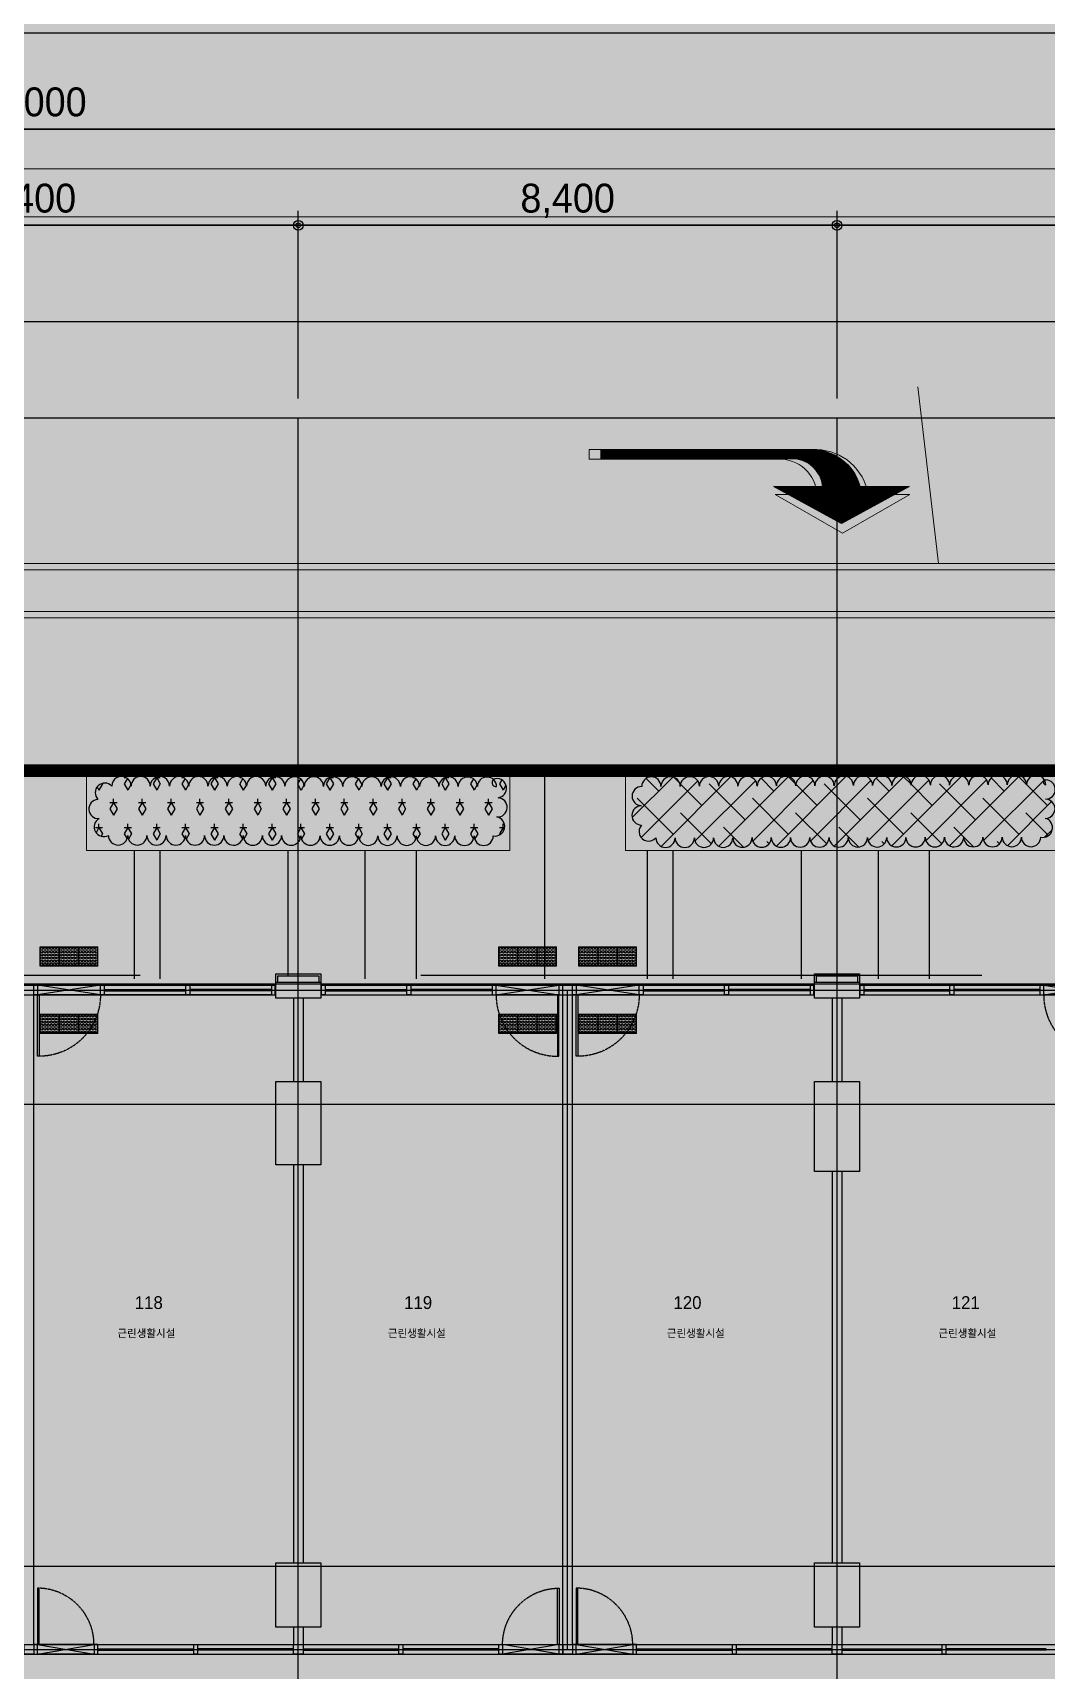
# Model space of a CAD drawing. Header units: millimetres. Extents: x -223175 to 287756, y -120611 to 352956.
# Drawn here: x 144884 to 160687, y 286208 to 311726 of the extents above; entities that cross this region are included whole.
import ezdxf
from ezdxf.enums import TextEntityAlignment as Align

# ---------------------------------------------------------------- set-up
doc = ezdxf.new("R2010")
doc.units = ezdxf.units.MM
doc.header["$LTSCALE"] = 50
doc.header["$PDMODE"] = 35
for name, pattern in [('CENTER2', [1.125, 0.75, -0.125, 0.125, -0.125]), ('XREF 평면도$0$CEN', [62, 60, -1, 0, -1]), ('XREF 평면도$0$CENTER', [50.8, 31.75, -6.35, 6.35, -6.35]), ('XREF 평면도$0$DASHEDX2', [38.1, 25.4, -12.7]), ('XREF 평면도$0$HIDDEN', [0.375, 0.25, -0.125]), ('XREF 평면도$0$PHANTOM', [25, 20, -1, 1, -1, 1, -1])]:
    doc.linetypes.add(name, pattern=pattern)
doc.layers.get('DEFPOINTS').update_dxf_attribs({"color": 108})
for name, color, linetype in [('A-TEXT-1', 3, 'Continuous'), ('I-CL-OPEN', 1, 'Continuous'), ('I-FL-DOOR', 4, 'Continuous'), ('I-SOLID(제외영역)', 253, 'Continuous'), ('XREF 평면도$0$0-조경ha', 251, 'Continuous'), ('XREF 평면도$0$0MARK', 7, 'Continuous'), ('XREF 평면도$0$_관목_Out', 8, 'Continuous'), ('XREF 평면도$0$_관목_Plant', 42, 'Continuous'), ('XREF 평면도$0$CEN', 1, 'XREF 평면도$0$CEN'), ('XREF 평면도$0$CENTER', 14, 'XREF 평면도$0$CENTER'), ('XREF 평면도$0$CON', 2, 'Continuous'), ('XREF 평면도$0$DIM', 7, 'Continuous'), ('XREF 평면도$0$F_HAT', 8, 'Continuous'), ('XREF 평면도$0$FIN', 11, 'Continuous'), ('XREF 평면도$0$SITE', 1, 'XREF 평면도$0$PHANTOM'), ('XREF 평면도$0$wal1', 4, 'Continuous'), ('XREF 평면도$0$WG', 4, 'Continuous'), ('XREF 평면도$0$WID', 4, 'Continuous'), ('XREF 평면도$0$건축한계선', 2, 'XREF 평면도$0$DASHEDX2'), ('XREF 평면도$0$재료분리대', 9, 'Continuous'), ('XREF 평면도$0$점자경고블럭', 7, 'Continuous'), ('XREF 평면도$0$점자블럭', 8, 'Continuous'), ('XREF 평면도$0$점자유도블럭', 7, 'Continuous')]:
    doc.layers.add(name, color=color, linetype=linetype)
for name, color, linetype, lineweight in [('XREF 평면도$0$--개선', 1, 'Continuous', 0), ('XREF 평면도$0$0-조경pl', 6, 'Continuous', 0), ('XREF 평면도$0$0123', 8, 'Continuous', 0), ('XREF 평면도$0$0개선도로', 7, 'Continuous', 0)]:
    doc.layers.add(name, color=color, linetype=linetype, lineweight=lineweight)
doc.styles.add('XREF 평면도$0$돋움', font='')
doc.styles.add('YE-TEXT', font='HY울릉도l.ttf')
doc.styles.get('XREF 평면도$0$돋움').set_extended_font_data('Dotum')
doc.dimstyles.new('XREF 평면도$0$50', dxfattribs={"dimscale": 50, "dimtxt": 3, "dimasz": 1, "dimexe": 1.5, "dimexo": 2, "dimgap": 0.75, "dimtad": 1, "dimdec": 0, "dimdsep": 46, "dimlunit": 6, "dimtxsty": 'XREF 평면도$0$돋움', "dimblk": 'XREF 평면도$0$DIMDOT', "dimcen": -1, "dimdle": 1.5, "dimclrt": 3, "dimadec": 8, "dimazin": 0, "dimtfac": 1, "dimtdec": 0, "dimtix": 1, "dimtmove": 2, "dimatfit": 3, "dimldrblk": 'XREF 평면도$0$DIMDOT', "dimfxl": 1, "dimarcsym": 0})

# ---------------------------------------------------------------- blocks, each defined once
blk = doc.blocks.new('XREF 평면도$0$1층조경')
at = {"layer": 'XREF 평면도$0$_관목_Plant'}
h = blk.add_hatch(dxfattribs=at)
h.set_pattern_fill('HMALCHAE', color=256, scale=600, style=0)
h.set_pattern_definition([(240, (-71433.13, -101284.68), (225, -389.71143), [112.5, -337.5]), (300, (-71433.13, -101284.68), (450, -3e-07), [112.5, -337.5]), (0, (-71489.38, -101284.68), (225, 389.71143), [112.5, -337.5]), (90, (-71433.13, -101284.68), (-225, 389.71143), [60, -719.42286]), (300, (-71489.44, -101382.2), (450, -3e-07), [112.5, -337.5]), (240, (-71376.8, -101382.2), (225, -389.71143), [112.5, -337.5])])
edge = h.paths.add_edge_path()
edge.add_arc((80534, 198593), 150, 359.9107, 179.9107)
edge.add_arc((80234, 198593), 150, 359.9107, 179.9107)
edge.add_arc((79934, 198594), 150, 359.9107, 179.9107)
edge.add_arc((79634, 198594), 150, 359.9107, 179.9107)
edge.add_arc((79334, 198595), 150, 359.9107, 179.9107)
edge.add_arc((79034, 198595), 150, 359.9107, 179.9107)
edge.add_arc((78734, 198596), 150, 359.9107, 179.9107)
edge.add_arc((78434, 198596), 150, 359.9107, 179.9107)
edge.add_arc((78134, 198596), 150, 359.9107, 179.9107)
edge.add_arc((77834, 198597), 150, 359.9107, 179.9107)
edge.add_arc((77534, 198597), 150, 359.9107, 179.9107)
edge.add_arc((77234, 198598), 150, 359.9107, 179.9107)
edge.add_arc((76934, 198598), 150, 359.9107, 179.9107)
edge.add_arc((76634, 198599), 150, 359.9107, 179.9107)
edge.add_arc((76334, 198599), 150, 359.9107, 179.9107)
edge.add_arc((76034, 198600), 150, 359.9107, 179.9107)
edge.add_arc((75734, 198600), 150, 359.9107, 179.9107)
edge.add_arc((75434, 198601), 150, 359.9107, 179.9107)
edge.add_arc((75134, 198601), 150, 359.9107, 179.9107)
edge.add_arc((74834, 198602), 150, 359.9107, 179.9107)
edge.add_arc((74576, 198498), 150, 43.7524, 223.7524)
edge.add_arc((74476, 198245), 150, 93.4885, 273.4885)
edge.add_arc((74559, 197964), 150, 119.1503, 299.1503)
edge.add_arc((74782, 197833), 150, 179.9304, 359.9304)
edge.add_arc((75082, 197832), 150, 179.9304, 359.9304)
edge.add_arc((75382, 197832), 150, 179.9304, 359.9304)
edge.add_arc((75682, 197832), 150, 179.9304, 359.9304)
edge.add_arc((75982, 197831), 150, 179.9304, 359.9304)
edge.add_arc((76282, 197831), 150, 179.9304, 359.9304)
edge.add_arc((76582, 197831), 150, 179.9304, 359.9304)
edge.add_arc((76882, 197830), 150, 179.9304, 359.9304)
edge.add_arc((77182, 197830), 150, 179.9304, 359.9304)
edge.add_arc((77482, 197830), 150, 179.9304, 359.9304)
edge.add_arc((77782, 197829), 150, 179.9304, 359.9304)
edge.add_arc((78082, 197829), 150, 179.9304, 359.9304)
edge.add_arc((78382, 197828), 150, 179.9304, 359.9304)
edge.add_arc((78682, 197828), 150, 179.9304, 359.9304)
edge.add_arc((78982, 197828), 150, 179.9304, 359.9304)
edge.add_arc((79282, 197827), 150, 179.9304, 359.9304)
edge.add_arc((79582, 197827), 150, 179.9304, 359.9304)
edge.add_arc((79882, 197827), 150, 179.9304, 359.9304)
edge.add_arc((80182, 197826), 150, 179.9304, 359.9304)
edge.add_arc((80482, 197826), 150, 179.9304, 359.9304)
edge.add_arc((80661, 197973), 150, 258.9255, 78.9255)
edge.add_arc((80698, 198270), 150, 266.6915, 86.6915)
edge.add_arc((80687, 198568), 150, 277.4542, 97.4542)
edge.add_arc((80676, 198655), 62.8, 97.4542, 277.4542)
h = blk.add_hatch(dxfattribs=at)
h.set_pattern_fill('ANSI38', color=256, scale=100, style=0)
h.set_pattern_definition([(45, (-71433.13, -101284.68), (-224.5064, 224.5064), []), (135, (-71433.13, -101284.68), (-673.5192, 224.5064), [793.75, -476.25])])
edge = h.paths.add_edge_path()
edge.add_arc((89097, 198622), 150, 0.2591, 180.2591)
edge.add_arc((88797, 198621), 150, 0.2591, 180.2591)
edge.add_arc((88497, 198620), 150, 0.2591, 180.2591)
edge.add_arc((88197, 198618), 150, 0.2591, 180.2591)
edge.add_arc((87897, 198617), 150, 0.2591, 180.2591)
edge.add_arc((87597, 198616), 150, 0.2591, 180.2591)
edge.add_arc((87297, 198614), 150, 0.2591, 180.2591)
edge.add_arc((86997, 198613), 150, 0.2591, 180.2591)
edge.add_arc((86697, 198611), 150, 0.2591, 180.2591)
edge.add_arc((86397, 198610), 150, 0.2591, 180.2591)
edge.add_arc((86097, 198609), 150, 0.2591, 180.2591)
edge.add_arc((85797, 198607), 150, 0.2591, 180.2591)
edge.add_arc((85497, 198606), 150, 0.2591, 180.2591)
edge.add_arc((85197, 198605), 150, 0.2591, 180.2591)
edge.add_arc((84897, 198603), 150, 0.2591, 180.2591)
edge.add_arc((84597, 198602), 150, 0.2591, 180.2591)
edge.add_arc((84297, 198601), 150, 0.2591, 180.2591)
edge.add_arc((83997, 198599), 150, 0.2591, 180.2591)
edge.add_arc((83697, 198598), 150, 0.2591, 180.2591)
edge.add_arc((83397, 198597), 150, 0.2591, 180.2591)
edge.add_arc((83097, 198595), 150, 0.2591, 180.2591)
edge.add_arc((82946, 198445), 150, 89.5624, 269.5624)
edge.add_arc((82944, 198145), 150, 89.5624, 269.5624)
edge.add_arc((83055, 197895), 150, 138.2507, 318.2507)
edge.add_arc((83317, 197795), 150, 180.1191, 0.1191)
edge.add_arc((83617, 197796), 150, 180.1191, 0.1191)
edge.add_arc((83917, 197796), 150, 180.1191, 0.1191)
edge.add_arc((84217, 197797), 150, 180.1191, 0.1191)
edge.add_arc((84517, 197798), 150, 180.1191, 0.1191)
edge.add_arc((84817, 197798), 150, 180.1191, 0.1191)
edge.add_arc((85117, 197799), 150, 180.1191, 0.1191)
edge.add_arc((85417, 197799), 150, 180.1191, 0.1191)
edge.add_arc((85717, 197800), 150, 180.1191, 0.1191)
edge.add_arc((86017, 197801), 150, 180.1191, 0.1191)
edge.add_arc((86317, 197801), 150, 180.1191, 0.1191)
edge.add_arc((86617, 197802), 150, 180.1191, 0.1191)
edge.add_arc((86917, 197803), 150, 180.1191, 0.1191)
edge.add_arc((87217, 197803), 150, 180.1191, 0.1191)
edge.add_arc((87517, 197804), 150, 180.1191, 0.1191)
edge.add_arc((87817, 197804), 150, 180.1191, 0.1191)
edge.add_arc((88117, 197805), 150, 180.1191, 0.1191)
edge.add_arc((88417, 197806), 150, 180.1191, 0.1191)
edge.add_arc((88717, 197806), 150, 180.1191, 0.1191)
edge.add_arc((89017, 197807), 150, 180.1191, 0.1191)
edge.add_arc((89202, 197953), 150, 256.1815, 76.1815)
edge.add_arc((89241, 198249), 150, 269.0106, 89.0106)
edge.add_arc((89246, 198549), 150, 269.0106, 89.0106)
edge.add_arc((89248, 198661), 37.7, 89.0106, 269.0106)
at = {"layer": 'XREF 평면도$0$0-조경ha'}
for p, q in [((81436, 195597), (81436, 198841)), ((75036, 195597), (75036, 197597)), ((75436, 195597), (75436, 197597)), ((77436, 195647), (77436, 197597)), ((78636, 195597), (78636, 197597)), ((79436, 195597), (79436, 197597)), ((83036, 195597), (83036, 197597)), ((83436, 195597), (83436, 197597)), ((85436, 195597), (85436, 197597)), ((86636, 195597), (86636, 197597)), ((87436, 195597), (87436, 197597))]:
    blk.add_line(p, q, dxfattribs=at)
at = {"layer": 'XREF 평면도$0$0-조경pl'}
for points in [[(74292, 198841), (80892, 198841), (80892, 197597), (74292, 197597)], [(82692, 198841), (89429, 198841), (89429, 197597), (82692, 197597)]]:
    blk.add_lwpolyline(points, close=True, dxfattribs=at)
at = {"layer": 'XREF 평면도$0$_관목_Out'}
for points in [[(80684, 198593, 1), (80384, 198593, 1), (80084, 198593, 1), (79784, 198594, 1), (79484, 198594, 1), (79184, 198595, 1), (78884, 198595, 1), (78584, 198596, 1), (78284, 198596, 1), (77984, 198597, 1), (77684, 198597, 1), (77384, 198598, 1), (77084, 198598, 1), (76784, 198599, 1), (76484, 198599, 1), (76184, 198600, 1), (75884, 198600, 1), (75584, 198600, 1), (75284, 198601, 1), (74984, 198601, 1), (74684, 198602, 1), (74684, 198602, 1), (74467, 198394, 1), (74467, 198394, 1), (74486, 198095, 1), (74486, 198095, 1), (74632, 197833, 1), (74632, 197833, 1), (74932, 197833, 1), (75232, 197832, 1), (75532, 197832, 1), (75832, 197832, 1), (76132, 197831, 1), (76432, 197831, 1), (76732, 197830, 1), (77032, 197830, 1), (77332, 197830, 1), (77632, 197829, 1), (77932, 197829, 1), (78232, 197829, 1), (78532, 197828, 1), (78832, 197828, 1), (79132, 197827, 1), (79432, 197827, 1), (79732, 197827, 1), (80032, 197826, 1), (80332, 197826, 1), (80632, 197826, 1), (80632, 197826, 1), (80689, 198120, 1), (80689, 198120, 1), (80707, 198420, 1), (80707, 198420, 1), (80668, 198717, 1)], [(89247, 198623, 1), (88947, 198622, 1), (88647, 198620, 1), (88347, 198619, 1), (88047, 198618, 1), (87747, 198616, 1), (87447, 198615, 1), (87147, 198614, 1), (86847, 198612, 1), (86547, 198611, 1), (86247, 198609, 1), (85947, 198608, 1), (85647, 198607, 1), (85347, 198605, 1), (85047, 198604, 1), (84747, 198603, 1), (84447, 198601, 1), (84147, 198600, 1), (83847, 198599, 1), (83547, 198597, 1), (83247, 198596, 1), (82947, 198595, 1), (82947, 198595, 1), (82945, 198295, 1), (82943, 197995, 1), (82943, 197995, 1), (83167, 197795, 1), (83167, 197795, 1), (83467, 197795, 1), (83767, 197796, 1), (84067, 197797, 1), (84367, 197797, 1), (84667, 197798, 1), (84967, 197799, 1), (85267, 197799, 1), (85567, 197800, 1), (85867, 197800, 1), (86167, 197801, 1), (86467, 197802, 1), (86767, 197802, 1), (87067, 197803, 1), (87367, 197804, 1), (87667, 197804, 1), (87967, 197805, 1), (88267, 197805, 1), (88567, 197806, 1), (88867, 197807, 1), (89167, 197807, 1), (89167, 197807, 1), (89238, 198099, 1), (89238, 198099, 1), (89243, 198399, 1), (89249, 198698, 1)]]:
    blk.add_lwpolyline(points, format="xyb", close=True, dxfattribs=at)
blk = doc.blocks.new('*X2038')
at = {"color": 0}
for p, q in [((1263.5, 961.9), (1264, 961.9)), ((1263.5, 960), (1265, 960)), ((1263.5, 958.1), (1266, 958.1)), ((1263.5, 956.2), (1267.1, 956.2)), ((1263.5, 954.4), (1268.1, 954.4)), ((1263.5, 952.5), (1269.1, 952.5)), ((1263.5, 950.6), (1270.1, 950.6)), ((1263.5, 948.8), (1271.1, 948.8)), ((1263.5, 946.9), (1272.2, 946.9)), ((1263.5, 945), (1273.2, 945)), ((1263.5, 943.1), (1274.2, 943.1)), ((1263.5, 941.2), (1275.2, 941.2)), ((1263.5, 939.4), (1276.3, 939.4)), ((1263.5, 937.5), (1277.3, 937.5)), ((1263.5, 935.6), (1278.3, 935.6)), ((1263.5, 933.8), (1279.3, 933.8)), ((1263.5, 931.9), (1280.4, 931.9)), ((1263.5, 930), (1281.4, 930)), ((1263.5, 928.1), (1282.4, 928.1)), ((1263.5, 926.2), (1283.4, 926.2)), ((1263.5, 924.4), (1284.4, 924.4)), ((1263.5, 922.5), (1285.5, 922.5)), ((1263.5, 920.6), (1286.5, 920.6)), ((1263.5, 918.8), (1287.5, 918.8)), ((1263.5, 916.9), (1288.5, 916.9)), ((1263.5, 915), (1289.6, 915)), ((1263.5, 913.1), (1290.6, 913.1)), ((1263.5, 911.2), (1291.6, 911.2)), ((1263.5, 909.4), (1292.6, 909.4)), ((1263.5, 907.5), (1293.6, 907.5)), ((1263.5, 905.6), (1294.7, 905.6)), ((1249.7, 877.5), (1310, 877.5)), ((1253.8, 879.4), (1309, 879.4)), ((1258.8, 881.2), (1308, 881.2)), ((1263.5, 903.8), (1295.7, 903.8)), ((1263.5, 901.9), (1296.7, 901.9)), ((1263.5, 900), (1297.7, 900)), ((1263.5, 898.1), (1298.8, 898.1)), ((1263.5, 896.2), (1299.8, 896.2)), ((1263.5, 894.4), (1300.8, 894.4)), ((1263.5, 892.5), (1301.8, 892.5)), ((1263.5, 890.6), (1302.9, 890.6)), ((1263.5, 888.8), (1303.9, 888.8)), ((1263.5, 886.9), (1304.9, 886.9)), ((1263.5, 885), (1305.9, 885)), ((1263.5, 883.1), (1306.9, 883.1)), ((1218.6, 851.2), (1322.7, 851.2)), ((1220, 853.1), (1323.3, 853.1)), ((1221.4, 855), (1322.3, 855)), ((1223, 856.9), (1321.3, 856.9)), ((1224.6, 858.8), (1320.2, 858.8)), ((1226.4, 860.6), (1319.2, 860.6)), ((1228.2, 862.5), (1318.2, 862.5)), ((1230.2, 864.4), (1317.2, 864.4)), ((1232.4, 866.2), (1316.1, 866.2)), ((1234.7, 868.1), (1315.1, 868.1)), ((1237.1, 870), (1314.1, 870)), ((1239.8, 871.9), (1313.1, 871.9)), ((1242.8, 873.8), (1312.1, 873.8)), ((1246, 875.6), (1311, 875.6)), ((1206.3, 825), (1308.4, 825)), ((1206.8, 826.9), (1309.4, 826.9)), ((1207.4, 828.7), (1310.5, 828.7)), ((1208, 830.6), (1311.5, 830.6)), ((1208.7, 832.5), (1312.5, 832.5)), ((1209.4, 834.4), (1313.5, 834.4)), ((1210.2, 836.2), (1314.6, 836.2)), ((1211, 838.1), (1315.6, 838.1)), ((1211.9, 840), (1316.6, 840)), ((1212.9, 841.9), (1317.6, 841.9)), ((1213.9, 843.8), (1318.6, 843.8)), ((1214.9, 845.6), (1319.7, 845.6)), ((1216.1, 847.5), (1320.7, 847.5)), ((1217.3, 849.4), (1321.7, 849.4)), ((1203.5, 804.4), (1229.7, 804.4)), ((1203.5, 802.5), (1228.3, 802.5)), ((1203.5, 800.6), (1226.9, 800.6)), ((1203.5, 798.7), (1225.8, 798.7)), ((1203.6, 808.1), (1233.1, 808.1)), ((1203.6, 806.2), (1231.3, 806.2)), ((1203.7, 810), (1235, 810)), ((1203.9, 811.9), (1237.2, 811.9)), ((1204.1, 813.7), (1239.7, 813.7)), ((1204.4, 815.6), (1242.5, 815.6)), ((1204.7, 817.5), (1245.9, 817.5)), ((1205, 819.4), (1250, 819.4)), ((1205.4, 821.2), (1255.7, 821.2)), ((1205.8, 823.1), (1307.4, 823.1)), ((1263.5, 821.2), (1306.4, 821.2)), ((1263.5, 819.4), (1305.4, 819.4)), ((1263.5, 817.5), (1304.3, 817.5)), ((1263.5, 815.6), (1303.3, 815.6)), ((1263.5, 813.7), (1302.3, 813.7)), ((1263.5, 811.9), (1301.3, 811.9)), ((1263.5, 810), (1300.2, 810)), ((1263.5, 808.1), (1299.2, 808.1)), ((1263.5, 806.2), (1298.2, 806.2)), ((1263.5, 804.4), (1297.2, 804.4)), ((1263.5, 802.5), (1296.1, 802.5)), ((1263.5, 800.6), (1295.1, 800.6)), ((1263.5, 798.7), (1294.1, 798.7)), ((1203.5, 796.9), (1224.7, 796.9)), ((1203.5, 795), (1223.7, 795)), ((1203.5, 793.1), (1222.8, 793.1)), ((1203.5, 791.2), (1222, 791.2)), ((1203.5, 789.4), (1221.3, 789.4)), ((1203.5, 787.5), (1220.7, 787.5)), ((1203.5, 785.6), (1220.2, 785.6)), ((1203.5, 783.8), (1219.7, 783.8)), ((1203.5, 781.9), (1219.4, 781.9)), ((1203.5, 780), (1219, 780)), ((1203.5, 778.1), (1218.8, 778.1)), ((1203.5, 776.2), (1218.7, 776.2)), ((1203.5, 774.4), (1218.6, 774.4)), ((1203.5, 772.5), (1218.5, 772.5)), ((1263.5, 796.9), (1293.1, 796.9)), ((1263.5, 795), (1292.1, 795)), ((1263.5, 793.1), (1291, 793.1)), ((1263.5, 791.2), (1290, 791.2)), ((1263.5, 789.4), (1289, 789.4)), ((1263.5, 787.5), (1288, 787.5)), ((1263.5, 785.6), (1286.9, 785.6)), ((1263.5, 783.8), (1285.9, 783.8)), ((1263.5, 781.9), (1284.9, 781.9)), ((1263.5, 780), (1283.9, 780)), ((1263.5, 778.1), (1282.9, 778.1)), ((1263.5, 776.2), (1281.8, 776.2)), ((1263.5, 774.4), (1280.8, 774.4)), ((1263.5, 772.5), (1279.8, 772.5)), ((1203.5, 770.6), (1218.5, 770.6)), ((1203.5, 768.8), (1218.5, 768.8)), ((1203.5, 766.9), (1218.5, 766.9)), ((1203.5, 765), (1218.5, 765)), ((1203.5, 763.1), (1218.5, 763.1)), ((1203.5, 761.2), (1218.5, 761.2)), ((1203.5, 759.4), (1218.5, 759.4)), ((1203.5, 757.5), (1218.5, 757.5)), ((1203.5, 755.6), (1218.5, 755.6)), ((1203.5, 753.8), (1218.5, 753.8)), ((1203.5, 751.9), (1218.5, 751.9)), ((1203.5, 750), (1218.5, 750)), ((1203.5, 748.1), (1218.5, 748.1)), ((1203.5, 746.2), (1218.5, 746.2)), ((1203.5, 744.4), (1218.5, 744.4)), ((1263.5, 770.6), (1278.8, 770.6)), ((1263.5, 768.8), (1277.7, 768.8)), ((1263.5, 766.9), (1276.7, 766.9)), ((1263.5, 765), (1275.7, 765)), ((1263.5, 763.1), (1274.7, 763.1)), ((1263.5, 761.2), (1273.6, 761.2)), ((1263.5, 759.4), (1272.6, 759.4)), ((1263.5, 757.5), (1271.6, 757.5)), ((1263.5, 755.6), (1270.6, 755.6)), ((1263.5, 753.8), (1269.6, 753.8)), ((1263.5, 751.9), (1268.5, 751.9)), ((1263.5, 750), (1267.5, 750)), ((1263.5, 748.1), (1266.5, 748.1)), ((1263.5, 746.2), (1265.5, 746.2)), ((1263.5, 744.4), (1264.4, 744.4)), ((1203.5, 742.5), (1218.5, 742.5)), ((1203.5, 740.6), (1218.5, 740.6)), ((1203.5, 738.8), (1218.5, 738.8)), ((1203.5, 736.9), (1218.5, 736.9)), ((1203.5, 735), (1218.5, 735)), ((1203.5, 733.1), (1218.5, 733.1)), ((1203.5, 731.2), (1218.5, 731.2)), ((1203.5, 729.4), (1218.5, 729.4)), ((1203.5, 727.5), (1218.5, 727.5)), ((1203.5, 725.6), (1218.5, 725.6)), ((1203.5, 723.7), (1218.5, 723.7)), ((1203.5, 721.9), (1218.5, 721.9)), ((1203.5, 720), (1218.5, 720)), ((1203.5, 718.1), (1218.5, 718.1)), ((1203.5, 716.2), (1218.5, 716.2)), ((1203.5, 714.4), (1218.5, 714.4)), ((1203.5, 712.5), (1218.5, 712.5)), ((1203.5, 710.6), (1218.5, 710.6)), ((1203.5, 708.8), (1218.5, 708.8)), ((1203.5, 706.9), (1218.5, 706.9)), ((1203.5, 705), (1218.5, 705)), ((1203.5, 703.1), (1218.5, 703.1)), ((1203.5, 701.2), (1218.5, 701.2)), ((1203.5, 699.4), (1218.5, 699.4)), ((1203.5, 697.5), (1218.5, 697.5)), ((1203.5, 695.6), (1218.5, 695.6)), ((1203.5, 693.8), (1218.5, 693.8)), ((1203.5, 691.9), (1218.5, 691.9)), ((1203.5, 690), (1218.5, 690)), ((1203.5, 688.1), (1218.5, 688.1)), ((1203.5, 686.2), (1218.5, 686.2)), ((1203.5, 684.4), (1218.5, 684.4)), ((1203.5, 682.5), (1218.5, 682.5)), ((1203.5, 680.6), (1218.5, 680.6)), ((1203.5, 678.8), (1218.5, 678.8)), ((1203.5, 676.9), (1218.5, 676.9)), ((1203.5, 675), (1218.5, 675)), ((1203.5, 673.1), (1218.5, 673.1)), ((1203.5, 671.2), (1218.5, 671.2)), ((1203.5, 669.4), (1218.5, 669.4)), ((1203.5, 667.5), (1218.5, 667.5)), ((1203.5, 665.6), (1218.5, 665.6)), ((1203.5, 663.8), (1218.5, 663.8)), ((1203.5, 661.9), (1218.5, 661.9)), ((1203.5, 660), (1218.5, 660)), ((1203.5, 658.1), (1218.5, 658.1)), ((1203.5, 656.2), (1218.5, 656.2)), ((1203.5, 654.4), (1218.5, 654.4)), ((1203.5, 652.5), (1218.5, 652.5)), ((1203.5, 650.6), (1218.5, 650.6)), ((1203.5, 648.7), (1218.5, 648.7)), ((1203.5, 646.9), (1218.5, 646.9)), ((1203.5, 645), (1218.5, 645)), ((1203.5, 643.1), (1218.5, 643.1)), ((1203.5, 641.2), (1218.5, 641.2)), ((1203.5, 639.4), (1218.5, 639.4)), ((1203.5, 637.5), (1218.5, 637.5)), ((1203.5, 635.6), (1218.5, 635.6)), ((1203.5, 633.8), (1218.5, 633.8)), ((1203.5, 631.9), (1218.5, 631.9)), ((1203.5, 630), (1218.5, 630)), ((1203.5, 628.1), (1218.5, 628.1)), ((1203.5, 626.2), (1218.5, 626.2)), ((1203.5, 624.4), (1218.5, 624.4)), ((1203.5, 622.5), (1218.5, 622.5)), ((1203.5, 620.6), (1218.5, 620.6)), ((1203.5, 618.8), (1218.5, 618.8)), ((1203.5, 616.9), (1218.5, 616.9)), ((1203.5, 615), (1218.5, 615)), ((1203.5, 613.1), (1218.5, 613.1)), ((1203.5, 611.2), (1218.5, 611.2)), ((1203.5, 609.4), (1218.5, 609.4)), ((1203.5, 607.5), (1218.5, 607.5)), ((1203.5, 605.6), (1218.5, 605.6)), ((1203.5, 603.8), (1218.5, 603.8)), ((1203.5, 601.9), (1218.5, 601.9)), ((1203.5, 600), (1218.5, 600)), ((1203.5, 598.1), (1218.5, 598.1)), ((1203.5, 596.2), (1218.5, 596.2)), ((1203.5, 594.4), (1218.5, 594.4)), ((1203.5, 592.5), (1218.5, 592.5)), ((1203.5, 590.6), (1218.5, 590.6)), ((1203.5, 588.8), (1218.5, 588.8)), ((1203.5, 586.9), (1218.5, 586.9)), ((1203.5, 585), (1218.5, 585)), ((1203.5, 583.1), (1218.5, 583.1)), ((1203.5, 581.2), (1218.5, 581.2)), ((1203.5, 579.4), (1218.5, 579.4)), ((1203.5, 577.5), (1218.5, 577.5)), ((1203.5, 575.6), (1218.5, 575.6)), ((1203.5, 573.7), (1218.5, 573.7)), ((1203.5, 571.9), (1218.5, 571.9)), ((1203.5, 570), (1218.5, 570)), ((1203.5, 568.1), (1218.5, 568.1)), ((1203.5, 566.2), (1218.5, 566.2)), ((1203.5, 564.4), (1218.5, 564.4)), ((1203.5, 562.5), (1218.5, 562.5)), ((1203.5, 560.6), (1218.5, 560.6)), ((1203.5, 558.8), (1218.5, 558.8)), ((1203.5, 556.9), (1218.5, 556.9)), ((1203.5, 555), (1218.5, 555)), ((1203.5, 553.1), (1218.5, 553.1)), ((1203.5, 551.2), (1218.5, 551.2)), ((1203.5, 549.4), (1218.5, 549.4)), ((1203.5, 547.5), (1218.5, 547.5)), ((1203.5, 545.6), (1218.5, 545.6)), ((1203.5, 543.8), (1218.5, 543.8)), ((1203.5, 541.9), (1218.5, 541.9)), ((1203.5, 540), (1218.5, 540)), ((1203.5, 538.1), (1218.5, 538.1)), ((1203.5, 536.2), (1218.5, 536.2)), ((1203.5, 534.4), (1218.5, 534.4)), ((1203.5, 532.5), (1218.5, 532.5)), ((1203.5, 530.6), (1218.5, 530.6)), ((1203.5, 528.8), (1218.5, 528.8)), ((1203.5, 526.9), (1218.5, 526.9)), ((1203.5, 525), (1218.5, 525)), ((1203.5, 523.1), (1218.5, 523.1)), ((1203.5, 521.2), (1218.5, 521.2)), ((1203.5, 519.4), (1218.5, 519.4)), ((1203.5, 517.5), (1218.5, 517.5)), ((1203.5, 515.6), (1218.5, 515.6)), ((1203.5, 513.8), (1218.5, 513.8)), ((1203.5, 511.9), (1218.5, 511.9)), ((1203.5, 510), (1218.5, 510)), ((1203.5, 508.1), (1218.5, 508.1)), ((1203.5, 506.2), (1218.5, 506.2)), ((1203.5, 504.4), (1218.5, 504.4)), ((1203.5, 502.5), (1218.5, 502.5)), ((1203.5, 500.6), (1218.5, 500.6)), ((1203.5, 498.7), (1218.5, 498.7)), ((1203.5, 496.9), (1218.5, 496.9)), ((1203.5, 495), (1218.5, 495)), ((1203.5, 493.1), (1218.5, 493.1)), ((1203.5, 491.2), (1218.5, 491.2)), ((1203.5, 489.4), (1218.5, 489.4)), ((1203.5, 487.5), (1218.5, 487.5)), ((1203.5, 485.6), (1218.5, 485.6)), ((1203.5, 483.8), (1218.5, 483.8)), ((1203.5, 481.9), (1218.5, 481.9)), ((1203.5, 480), (1218.5, 480)), ((1203.5, 478.1), (1218.5, 478.1)), ((1203.5, 476.2), (1218.5, 476.2)), ((1203.5, 474.4), (1218.5, 474.4)), ((1203.5, 472.5), (1218.5, 472.5)), ((1203.5, 470.6), (1218.5, 470.6)), ((1203.5, 468.8), (1218.5, 468.8)), ((1203.5, 466.9), (1218.5, 466.9)), ((1203.5, 465), (1218.5, 465)), ((1203.5, 463.1), (1218.5, 463.1))]:
    blk.add_line(p, q, dxfattribs=at)
blk = doc.blocks.new('XREF 평면도$0$2층근생문')
at = {"layer": 'I-CL-OPEN'}
blk.add_lwpolyline([(0, 60), (0, 1040), (150, 60), (150, 1040), (0, 60)], dxfattribs=at)
at = {"layer": 'I-FL-DOOR', "color": 4, "linetype": 'Continuous'}
blk.add_lwpolyline([(0, 85), (-955, 85), (-955, 60), (0, 60), (0, 85)], dxfattribs=at)
at = {"layer": 'I-FL-DOOR', "color": 1, "linetype": 'CENTER2', "lineweight": -3}
blk.add_arc((0, 85), 955, 90, 180, dxfattribs=at)
at = {"layer": 'XREF 평면도$0$WID'}
for points in [[(0, 1100), (0, 1040), (150, 1040), (150, 1100)], [(0, 60), (0, 0), (150, 0), (150, 60)]]:
    blk.add_lwpolyline(points, close=True, dxfattribs=at)
at = {"layer": 'XREF 평면도$0$재료분리대'}
for p, q in [((0, 1040), (0, 60)), ((150, 60), (150, 1040))]:
    blk.add_line(p, q, dxfattribs=at)
blk = doc.blocks.new('XREF 평면도$0$A$C19973816')
at = {"layer": 'XREF 평면도$0$점자경고블럭', "color": 12}
for p, q in [((0, 300), (0, 0)), ((0, 300), (300, 300)), ((300, 300), (300, 0)), ((300, 0), (0, 0))]:
    blk.add_line(p, q, dxfattribs=at)
at = {"layer": 'XREF 평면도$0$점자경고블럭', "color": 253}
for centre in [(25, 275), (75, 275), (125, 275), (175, 275), (225, 275), (275, 275), (25, 225), (25, 175), (25, 125), (25, 75), (25, 25), (75, 225), (75, 175), (75, 125), (75, 75), (75, 25), (125, 225), (125, 175), (125, 125), (125, 75), (125, 25), (175, 225), (175, 175), (175, 125), (175, 75), (175, 25), (225, 225), (225, 175), (225, 125), (225, 75), (225, 25), (275, 225), (275, 175), (275, 125), (275, 75), (275, 25)]:
    blk.add_circle(centre, 17.5, dxfattribs=at)
blk = doc.blocks.new('XREF 평면도$0$장애인점자블럭')
at = {"layer": 'XREF 평면도$0$점자유도블럭', "xscale": -1, "rotation": 180}
blk.add_blockref('XREF 평면도$0$A$C19973816', (0, 0), dxfattribs=at)
blk = doc.blocks.new('XREF 평면도$0$근생문')
at = {"layer": 'I-CL-OPEN'}
blk.add_lwpolyline([(127404, 231303), (128284, 231303), (127404, 231153), (128284, 231153), (127404, 231303)], dxfattribs=at)
at = {"layer": 'I-FL-DOOR', "color": 4, "linetype": 'Continuous'}
blk.add_lwpolyline([(128259, 231153), (128259, 230273), (128284, 230273), (128284, 231153), (128259, 231153)], dxfattribs=at)
at = {"layer": 'I-FL-DOOR', "color": 1, "linetype": 'CENTER2', "lineweight": -3}
blk.add_arc((128284, 231153), 880, 180, 268.3721, dxfattribs=at)
at = {"layer": 'XREF 평면도$0$WID'}
for points in [[(127344, 231153), (127404, 231153), (127404, 231303), (127344, 231303)], [(128284, 231153), (128344, 231153), (128344, 231303), (128284, 231303)]]:
    blk.add_lwpolyline(points, close=True, dxfattribs=at)
at = {"layer": 'XREF 평면도$0$재료분리대'}
for p, q in [((128284, 231303), (127404, 231303)), ((127404, 231153), (128284, 231153))]:
    blk.add_line(p, q, dxfattribs=at)
blk = doc.blocks.new('XREF 평면도$0$DIMDOT')
at = {"color": 0}
blk.add_line((-2, 0), (2, 0), dxfattribs=at)
for radius in [0.5, 0.25]:
    blk.add_circle((0, 0), radius, dxfattribs=at)
blk = doc.blocks.new('*D2092')
at = {"layer": 'DEFPOINTS', "color": 0}
for p in [(123825, 310226), (123825, 305726), (165825, 305726)]:
    blk.add_point(p, dxfattribs=at)
at = {"layer": 'XREF 평면도$0$DIM', "color": 0, "lineweight": -2, "ltscale": 1e-05}
for p, q in [((123825, 306026), (123825, 310451)), ((165825, 306026), (165825, 310451)), ((165675, 310226), (123975, 310226))]:
    blk.add_line(p, q, dxfattribs=at)
at = {"layer": 'XREF 평면도$0$DIM', "color": 0, "linetype": 'ByBlock', "lineweight": -2, "xscale": 150, "yscale": 150, "zscale": 150, "rotation": 180}
blk.add_blockref('XREF 평면도$0$DIMDOT', (123825, 310226), dxfattribs=at)
at = {"layer": 'XREF 평면도$0$DIM', "color": 0, "linetype": 'ByBlock', "lineweight": -2, "xscale": 150, "yscale": 150, "zscale": 150}
blk.add_blockref('XREF 평면도$0$DIMDOT', (165825, 310226), dxfattribs=at)
at = {"layer": 'XREF 평면도$0$DIM', "color": 3, "insert": (144825, 310607), "char_height": 450, "attachment_point": 5, "style": 'XREF 평면도$0$돋움'}
blk.add_mtext('42,000', dxfattribs=at)
blk = doc.blocks.new('*D2095')
at = {"layer": 'DEFPOINTS', "color": 0}
for p in [(140625, 308726), (140625, 305726), (149025, 305726)]:
    blk.add_point(p, dxfattribs=at)
at = {"layer": 'XREF 평면도$0$DIM', "color": 0, "lineweight": -2, "ltscale": 1e-05}
for p, q in [((140625, 306026), (140625, 308951)), ((149025, 306026), (149025, 308951)), ((148875, 308726), (140775, 308726))]:
    blk.add_line(p, q, dxfattribs=at)
at = {"layer": 'XREF 평면도$0$DIM', "color": 0, "linetype": 'ByBlock', "lineweight": -2, "xscale": 150, "yscale": 150, "zscale": 150, "rotation": 180}
blk.add_blockref('XREF 평면도$0$DIMDOT', (140625, 308726), dxfattribs=at)
at = {"layer": 'XREF 평면도$0$DIM', "color": 0, "linetype": 'ByBlock', "lineweight": -2, "xscale": 150, "yscale": 150, "zscale": 150}
blk.add_blockref('XREF 평면도$0$DIMDOT', (149025, 308726), dxfattribs=at)
at = {"layer": 'XREF 평면도$0$DIM', "color": 3, "insert": (144825, 309107), "char_height": 450, "attachment_point": 5, "style": 'XREF 평면도$0$돋움'}
blk.add_mtext('8,400', dxfattribs=at)
blk = doc.blocks.new('*D2096')
at = {"layer": 'DEFPOINTS', "color": 0}
for p in [(149025, 308726), (149025, 305726), (157425, 305726)]:
    blk.add_point(p, dxfattribs=at)
at = {"layer": 'XREF 평면도$0$DIM', "color": 0, "lineweight": -2, "ltscale": 1e-05}
for p, q in [((149025, 306026), (149025, 308951)), ((157425, 306026), (157425, 308951)), ((157275, 308726), (149175, 308726))]:
    blk.add_line(p, q, dxfattribs=at)
at = {"layer": 'XREF 평면도$0$DIM', "color": 0, "linetype": 'ByBlock', "lineweight": -2, "xscale": 150, "yscale": 150, "zscale": 150, "rotation": 180}
blk.add_blockref('XREF 평면도$0$DIMDOT', (149025, 308726), dxfattribs=at)
at = {"layer": 'XREF 평면도$0$DIM', "color": 0, "linetype": 'ByBlock', "lineweight": -2, "xscale": 150, "yscale": 150, "zscale": 150}
blk.add_blockref('XREF 평면도$0$DIMDOT', (157425, 308726), dxfattribs=at)
at = {"layer": 'XREF 평면도$0$DIM', "color": 3, "insert": (153225, 309107), "char_height": 450, "attachment_point": 5, "style": 'XREF 평면도$0$돋움'}
blk.add_mtext('8,400', dxfattribs=at)
blk = doc.blocks.new('*D2097')
at = {"layer": 'DEFPOINTS', "color": 0}
for p in [(157425, 308726), (157425, 305726), (165825, 305726)]:
    blk.add_point(p, dxfattribs=at)
at = {"layer": 'XREF 평면도$0$DIM', "color": 0, "lineweight": -2, "ltscale": 1e-05}
for p, q in [((157425, 306026), (157425, 308951)), ((165825, 306026), (165825, 308951)), ((165675, 308726), (157575, 308726))]:
    blk.add_line(p, q, dxfattribs=at)
at = {"layer": 'XREF 평면도$0$DIM', "color": 0, "linetype": 'ByBlock', "lineweight": -2, "xscale": 150, "yscale": 150, "zscale": 150, "rotation": 180}
blk.add_blockref('XREF 평면도$0$DIMDOT', (157425, 308726), dxfattribs=at)
at = {"layer": 'XREF 평면도$0$DIM', "color": 0, "linetype": 'ByBlock', "lineweight": -2, "xscale": 150, "yscale": 150, "zscale": 150}
blk.add_blockref('XREF 평면도$0$DIMDOT', (165825, 308726), dxfattribs=at)
at = {"layer": 'XREF 평면도$0$DIM', "color": 3, "insert": (161625, 309107), "char_height": 450, "attachment_point": 5, "style": 'XREF 평면도$0$돋움'}
blk.add_mtext('8,400', dxfattribs=at)

msp = doc.modelspace()

# ---------------------------------------------------------------- hatches: boundary and pattern name
at = {"layer": 'I-SOLID(제외영역)', "ltscale": 0.5}
h = msp.add_hatch(color=253, dxfattribs=at)
h.dxf.hatch_style = 1
h.paths.add_polyline_path([(107817.9932, 312724.6809), (107817.9932, 244617.0602), (184614.5896, 244617.0602), (184614.5896, 312724.6809)])
h.paths.add_polyline_path([(143274.9138, 271631.6924), (140474.9138, 271631.6924), (140474.9138, 278831.6924), (143274.9138, 278831.6924), (143274.9138, 284356.6924), (147974.9138, 284356.6924), (147974.9138, 283111.6924), (148824.9138, 283111.6924), (148824.9138, 278581.6924), (146104.9138, 278581.6924), (146104.9138, 278331.6924), (154149.9138, 278331.6924), (154149.9138, 276381.6924), (166174.9138, 276381.6924), (166174.9138, 273881.6924), (154149.9138, 273881.6924), (154149.9138, 272131.6924), (145764.9138, 272131.6924), (145764.9138, 271881.6924), (148624.9138, 271881.6924), (148574.9138, 271756.6924), (148574.9138, 267351.6924), (147974.9138, 267351.6924), (147974.9138, 266231.6924), (145564.9138, 266231.6924), (145564.9138, 265981.6924), (143274.9138, 265981.6924), (143274.9138, 266231.6924)], flags=16)
h.paths.add_polyline_path([(132374.9138, 271631.6924), (137044.9138, 271631.6924), (137044.9138, 270991.6924), (137274.9138, 270991.6924), (137274.9138, 269231.6924), (138074.9138, 269231.6924), (138074.9138, 265981.6924), (133724.9138, 265981.6924), (133724.9138, 269031.6924), (132374.9138, 269031.6924)], flags=16)
at = {"layer": 'XREF 평면도$0$0123'}
msp.add_hatch(color=7, dxfattribs=at).paths.add_polyline_path([(157510.3474, 303929.5874), (158560.3474, 304529.5874), (157910.3474, 304529.5874, 0.3611191204), (157110.3474, 305229.5874), (153560.3474, 305229.5874), (153560.3474, 305079.5874), (156510.3474, 305079.5874, -0.4142650247), (157110.3474, 304529.5874), (156860.3474, 304529.5874), (156460.3474, 304529.5874)])
at = {"layer": 'XREF 평면도$0$F_HAT', "ltscale": 10}
h = msp.add_hatch(dxfattribs=at)
h.set_pattern_fill('EARTH', color=256, scale=200, style=0)
h.set_pattern_definition([(0, (-162118.8, 210702.1), (1270, 1270), [1270, -1270]), (0, (-162118.8, 211178.4), (1270, 1270), [1270, -1270]), (0, (-162118.8, 211654.6), (1270, 1270), [1270, -1270]), (90, (-161960.1, 211813.4), (-1270, 1270), [1270, -1270]), (90, (-161483.8, 211813.4), (-1270, 1270), [1270, -1270]), (90, (-161007.6, 211813.4), (-1270, 1270), [1270, -1270])])
edge = h.paths.add_edge_path()
edge.add_arc((122303.7168, 296707.3663), 6000, 90, 180, ccw=False)
edge.add_line((122303.7168, 302707.3663), (165827.6734, 302707.3663))
edge.add_arc((165827.6734, 296707.3663), 6000, 7.60009137, 90, ccw=False)
edge.add_line((171774.9654, 297500.9141), (172788.1157, 290234.6073))
edge.add_line((172788.1157, 290234.6073), (178227.6237, 258587.7343))
edge.add_line((178227.6237, 258587.7343), (179127.1938, 254142.4001))
edge.add_arc((169203.4195, 252731.001), 10023.6392, 270.05453158, 8.09454977, ccw=False)
edge.add_line((169212.9595, 242707.3663), (169212.9595, 242607.3663))
edge.add_line((169212.9595, 242607.3663), (122303.7168, 242607.3663))
edge.add_line((122303.7168, 247707.3663), (122303.7168, 242707.3663))
edge.add_arc((122303.7168, 248707.3663), 6000, 180, 270, ccw=False)
edge.add_line((116303.7168, 248707.3663), (116309.7336, 266200.3281))
edge.add_arc((122288.1993, 266344.9108), 5980.2137, 125.6384541, 181.385366, ccw=False)
edge.add_line((118803.7168, 271205.0896), (118803.7168, 254450.007))
edge.add_line((118803.7168, 254450.007), (123023.5841, 250204.7065))
edge.add_line((123023.5841, 250204.7065), (171064.5974, 250204.7065))
edge.add_line((171064.5974, 250204.7065), (176114.5896, 256405.3162))
edge.add_line((176114.5896, 256405.3162), (169292.7739, 297201.4016))
edge.add_line((169292.7739, 297201.4016), (165913.8508, 300207.3663))
edge.add_line((165913.8508, 300207.3663), (123023.5841, 300226.1632))
edge.add_line((123023.5841, 300226.1632), (118808.5174, 295969.5262))
edge.add_line((118808.5174, 295969.5262), (118803.7168, 279258.2952))
edge.add_arc((122339.6839, 284163.5339), 6046.8529, 183.43849468, 234.21385338, ccw=False)
edge.add_line((116303.7168, 283800.8616), (116303.7168, 296707.3663))

# ---------------------------------------------------------------- linework, layer by layer
msp.add_line((148604.9138, 296731.6924), (145999.9138, 296731.6924))
at = {"color": 3, "linetype": 'XREF 평면도$0$HIDDEN', "ltscale": 700, "elevation": 0.0001}
msp.add_lwpolyline([(124684.9153, 297041.6924), (164964.9153, 297041.6924), (164964.9153, 294226.6924), (166664.9153, 294226.6924), (166664.9153, 256236.6924), (164964.9153, 256236.6924), (164964.9153, 253421.6924), (124684.9153, 253421.6924), (124684.9153, 256236.6924), (122984.9153, 256236.6924), (122984.9153, 294226.6924), (124684.9153, 294226.6924)], close=True, dxfattribs=at)
at = {"layer": 'DEFPOINTS'}
for points in [[(107279.1227, 311726.1632), (187614.5896, 311726.1632), (187614.5896, 238704.7065), (107279.1227, 238704.7065)], [(108779.1227, 310226.1632), (186114.5896, 310226.1632), (186114.5896, 240204.7065), (108779.1227, 240204.7065)], [(110279.1227, 308726.1632), (184614.5896, 308726.1632), (184614.5896, 241704.7065), (110279.1227, 241704.7065)], [(111779.1227, 307226.1632), (183114.5896, 307226.1632), (183114.5896, 243204.7065), (111779.1227, 243204.7065)], [(113279.1227, 305726.1632), (181614.5896, 305726.1632), (181614.5896, 244704.7065), (113279.1227, 244704.7065)]]:
    msp.add_lwpolyline(points, close=True, dxfattribs=at)
at = {"layer": 'XREF 평면도$0$--개선', "color": 0}
msp.add_lwpolyline([(158686.7909, 306207.3663), (159005.1802, 303457.3663)], dxfattribs=at)
at = {"layer": 'XREF 평면도$0$0123', "color": 7}
for p, q in [((153560.3474, 305229.5874), (157110.3474, 305229.5874)), ((153560.3474, 305079.5874), (153560.3474, 305229.5874)), ((153560.3474, 305079.5874), (156510.3474, 305079.5874)), ((156460.3474, 304529.5874), (157510.3474, 303929.5874)), ((157110.3474, 304529.5874), (156460.3474, 304529.5874)), ((157510.3474, 303929.5874), (158560.3474, 304529.5874)), ((157910.3474, 304529.5874), (158560.3474, 304529.5874))]:
    msp.add_line(p, q, dxfattribs=at)
for centre, radius, start, end in [((157088.9386, 304397.9774), 831.8856, 9.10283417, 88.52531549), ((156535.3957, 304504.6402), 575.4927, 2.48451948, 92.49458636)]:
    msp.add_arc(centre, radius, start, end, dxfattribs=at)
at = {"layer": 'XREF 평면도$0$0MARK'}
msp.add_lwpolyline([(153749.3028, 305087.6521), (153749.3028, 305231.6521), (157013.3028, 305231.6521, -0.3419987131), (157781.3028, 304655.6521), (158549.3028, 304655.6521), (157493.3028, 304079.6521), (156437.3028, 304655.6521), (157205.3028, 304655.6521, 0.3851703882), (156725.3028, 305087.6521)], format="xyb", close=True, dxfattribs=at)
at = {"layer": 'XREF 평면도$0$0개선도로'}
for points in [[(87876.894, 309607.3663), (163586.2006, 309607.3663)], [(87876.894, 308857.3663), (163586.2006, 308857.3663)], [(122303.7168, 303457.3663), (165827.6734, 303457.3663)], [(122303.7168, 303357.3663), (168854.3902, 303357.3663)], [(122303.7168, 302707.3663), (165827.6734, 302707.3663)], [(122303.7168, 302607.3663), (168854.3902, 302607.3663)]]:
    msp.add_lwpolyline(points, dxfattribs=at)
at = {"layer": 'XREF 평면도$0$CEN', "color": 1, "ltscale": 300}
for p, q in [((149024.9138, 244704.7065), (149024.9138, 305726.1632)), ((149024.9138, 244704.7065), (149024.9138, 305726.1632)), ((157424.9138, 244704.7065), (157424.9138, 305726.1632)), ((157424.9138, 244704.7065), (157424.9138, 305726.1632)), ((113279.1227, 296906.6924), (181614.5896, 296906.6924)), ((113279.1227, 295031.6924), (181614.5896, 295031.6924)), ((113279.1227, 295031.6924), (181614.5896, 295031.6924)), ((113279.1227, 287831.6924), (181614.5896, 287831.6924)), ((113279.1227, 287831.6924), (181614.5896, 287831.6924))]:
    msp.add_line(p, q, dxfattribs=at)
at = {"layer": 'XREF 평면도$0$CENTER', "linetype": 'Continuous'}
for p, q in [((124999.9134, 296806.6924), (164649.9138, 296806.6924)), ((153224.9138, 286531.6924), (153224.9138, 296806.6924)), ((123549.9138, 286531.6924), (166099.9138, 286531.6924))]:
    msp.add_line(p, q, dxfattribs=at)
at = {"layer": 'XREF 평면도$0$CON'}
for points in [[(148674.9138, 296931.6924), (149374.9138, 296931.6924), (149374.9138, 296681.6924), (148674.9138, 296681.6924)], [(157074.9138, 296931.6924), (157774.9138, 296931.6924), (157774.9138, 296681.6924), (157074.9138, 296681.6924)], [(148674.9138, 295381.6924), (149374.9138, 295381.6924), (149374.9138, 294081.6924), (148674.9138, 294081.6924)], [(157074.9138, 295381.6924), (157774.9138, 295381.6924), (157774.9138, 293981.6924), (157074.9138, 293981.6924)], [(148674.9138, 287881.6924), (149374.9138, 287881.6924), (149374.9138, 286881.6924), (148674.9138, 286881.6924)], [(157074.9138, 287881.6924), (157774.9138, 287881.6924), (157774.9138, 286881.6924), (157074.9138, 286881.6924)]]:
    msp.add_lwpolyline(points, close=True, dxfattribs=at)
at = {"layer": 'XREF 평면도$0$FIN'}
for points in [[(148674.9138, 296931.6924), (148674.9138, 297061.6924), (149374.9138, 297061.6924), (149374.9138, 296931.6924)], [(157074.9138, 296931.6924), (157074.9138, 297061.6924), (157774.9138, 297061.6924), (157774.9138, 296931.6924)], [(148704.9138, 296931.6924), (148704.9138, 297031.6924), (149344.9138, 297031.6924), (149344.9138, 296931.6924)], [(157104.9138, 296931.6924), (157104.9138, 297031.6924), (157744.9138, 297031.6924), (157744.9138, 296931.6924)]]:
    msp.add_lwpolyline(points, dxfattribs=at)
at = {"layer": 'XREF 평면도$0$SITE', "color": 1, "ltscale": 300, "const_width": 200}
msp.add_lwpolyline([(123023.5841, 300226.1632), (118779.1227, 295981.7019), (118779.1227, 254449.1679), (123023.5841, 250204.7065), (171064.5974, 250204.7065), (176114.5896, 256405.3162, -0.0165654568), (169283.2711, 297268.2216), (165920.9421, 300226.1632)], format="xyb", close=True, dxfattribs=at)
at = {"layer": 'XREF 평면도$0$wal1', "linetype": 'XREF 평면도$0$HIDDEN', "ltscale": 1000}
for p, q in [((144899.9138, 286606.6924), (144899.9138, 296731.6924)), ((148949.9138, 296681.6924), (148949.9138, 295381.6924)), ((149099.9138, 296681.6924), (149099.9138, 295381.6924)), ((153149.9138, 286606.6924), (153149.9138, 296731.6924)), ((153299.9138, 286606.6924), (153299.9138, 296731.6924)), ((157349.9138, 296681.6924), (157349.9138, 295381.6924)), ((157499.9138, 296681.6924), (157499.9138, 295381.6924)), ((148949.9138, 294081.6924), (148949.9138, 287881.6924)), ((149099.9138, 294081.6924), (149099.9138, 287881.6924)), ((157349.9138, 293981.6924), (157349.9138, 287881.6924)), ((157499.9138, 293981.6924), (157499.9138, 287881.6924)), ((148949.9138, 286881.6924), (148949.9138, 286606.6924)), ((149099.9138, 286881.6924), (149099.9138, 286606.6924)), ((157349.9138, 286881.6924), (157349.9138, 286606.6924)), ((157499.9138, 286881.6924), (157499.9138, 286606.6924))]:
    msp.add_line(p, q, dxfattribs=at)
at = {"layer": 'XREF 평면도$0$WG', "color": 105}
for p, q in [((145999.9138, 296818.6924), (147272.4138, 296818.6924)), ((145999.9138, 296794.6924), (147272.4138, 296794.6924)), ((148604.9138, 296818.6924), (147332.4138, 296818.6924)), ((148604.9138, 296794.6924), (147332.4138, 296794.6924)), ((149444.9138, 296818.6924), (150717.4138, 296818.6924)), ((149444.9138, 296794.6924), (150717.4138, 296794.6924)), ((152049.9138, 296818.6924), (150777.4138, 296818.6924)), ((152049.9138, 296794.6924), (150777.4138, 296794.6924)), ((154399.9138, 296818.6924), (155672.4138, 296818.6924)), ((154399.9138, 296794.6924), (155672.4138, 296794.6924)), ((157004.9138, 296818.6924), (155732.4138, 296818.6924)), ((157004.9138, 296794.6924), (155732.4138, 296794.6924)), ((157844.9138, 296818.6924), (159186.1638, 296818.6924)), ((157844.9138, 296794.6924), (159186.1638, 296794.6924)), ((160587.4138, 296818.6924), (159246.1638, 296818.6924)), ((160587.4138, 296794.6924), (159246.1638, 296794.6924)), ((145899.9138, 286543.6924), (147394.9138, 286543.6924)), ((145899.9138, 286519.6924), (147394.9138, 286519.6924)), ((148949.9138, 286543.6924), (147454.9138, 286543.6924)), ((148949.9138, 286519.6924), (147454.9138, 286519.6924)), ((149099.9138, 286543.6924), (150594.9138, 286543.6924)), ((149099.9138, 286519.6924), (150594.9138, 286519.6924)), ((152149.9138, 286543.6924), (150654.9138, 286543.6924)), ((152149.9138, 286519.6924), (150654.9138, 286519.6924)), ((154299.9138, 286543.6924), (155794.9138, 286543.6924)), ((154299.9138, 286519.6924), (155794.9138, 286519.6924)), ((157349.9138, 286543.6924), (155854.9138, 286543.6924)), ((157349.9138, 286519.6924), (155854.9138, 286519.6924)), ((157499.9138, 286543.6924), (159063.6638, 286543.6924)), ((157499.9138, 286519.6924), (159063.6638, 286519.6924)), ((160687.4138, 286543.6924), (159123.6638, 286543.6924)), ((160687.4138, 286519.6924), (159123.6638, 286519.6924))]:
    msp.add_line(p, q, dxfattribs=at)
at = {"layer": 'XREF 평면도$0$WID'}
for p, q in [((140984.9138, 296881.6924), (148664.9138, 296881.6924)), ((149384.9138, 296881.6924), (157064.9138, 296881.6924)), ((157784.9138, 296881.6924), (164680.9798, 296881.6924)), ((140984.9138, 296731.6924), (148664.9138, 296731.6924)), ((149384.9138, 296731.6924), (157064.9138, 296731.6924)), ((157784.9138, 296731.6924), (164618.8478, 296731.6924)), ((123624.9138, 286606.6924), (166024.9138, 286606.6924)), ((123624.9138, 286456.6924), (166024.9138, 286456.6924))]:
    msp.add_line(p, q, dxfattribs=at)
for points in [[(147272.4138, 296731.6924), (147272.4138, 296881.6924), (147332.4138, 296881.6924), (147332.4138, 296731.6924)], [(148664.9138, 296731.6924), (148664.9138, 296881.6924), (148604.9138, 296881.6924), (148604.9138, 296731.6924)], [(149384.9138, 296731.6924), (149384.9138, 296881.6924), (149444.9138, 296881.6924), (149444.9138, 296731.6924)], [(150717.4138, 296731.6924), (150717.4138, 296881.6924), (150777.4138, 296881.6924), (150777.4138, 296731.6924)], [(155672.4138, 296731.6924), (155672.4138, 296881.6924), (155732.4138, 296881.6924), (155732.4138, 296731.6924)], [(157064.9138, 296731.6924), (157064.9138, 296881.6924), (157004.9138, 296881.6924), (157004.9138, 296731.6924)], [(157784.9138, 296731.6924), (157784.9138, 296881.6924), (157844.9138, 296881.6924), (157844.9138, 296731.6924)], [(159186.1638, 296731.6924), (159186.1638, 296881.6924), (159246.1638, 296881.6924), (159246.1638, 296731.6924)], [(144749.9138, 286606.6924), (144899.9138, 286606.6924), (144899.9138, 286456.6924), (144749.9138, 286456.6924)], [(147394.9138, 286456.6924), (147394.9138, 286606.6924), (147454.9138, 286606.6924), (147454.9138, 286456.6924)], [(148949.9138, 286606.6924), (149099.9138, 286606.6924), (149099.9138, 286456.6924), (148949.9138, 286456.6924)], [(150594.9138, 286456.6924), (150594.9138, 286606.6924), (150654.9138, 286606.6924), (150654.9138, 286456.6924)], [(153149.9138, 286606.6924), (153299.9138, 286606.6924), (153299.9138, 286456.6924), (153149.9138, 286456.6924)], [(155794.9138, 286456.6924), (155794.9138, 286606.6924), (155854.9138, 286606.6924), (155854.9138, 286456.6924)], [(157349.9138, 286606.6924), (157499.9138, 286606.6924), (157499.9138, 286456.6924), (157349.9138, 286456.6924)], [(159063.6638, 286456.6924), (159063.6638, 286606.6924), (159123.6638, 286606.6924), (159123.6638, 286456.6924)]]:
    msp.add_lwpolyline(points, close=True, dxfattribs=at)
at = {"layer": 'XREF 평면도$0$건축한계선', "color": 2, "linetype": 'XREF 평면도$0$DASHEDX2', "ltscale": 30, "const_width": 1, "flags": 128}
msp.add_lwpolyline([(124266.2248, 297226.1632), (121779.1227, 294739.0612), (121779.1227, 255691.8086), (124266.2248, 253204.7065), (169638.8274, 253204.7065), (172895.2629, 257203.1058, -0.0155536727), (166459.1969, 295756.9813), (164789.1595, 297226.1632)], format="xyb", close=True, dxfattribs=at)

# ---------------------------------------------------------------- block references
msp.add_blockref('XREF 평면도$0$1층조경', (71433.1273, 101384.675))
at = {"rotation": 180}
for p in [(273243.7453, 517759.5673), (281643.7453, 517759.5673)]:
    msp.add_blockref('XREF 평면도$0$근생문', p, dxfattribs=at)
at = {"xscale": -1, "rotation": 180}
msp.add_blockref('XREF 평면도$0$근생문', (24806.0822, 517759.5673), dxfattribs=at)
at = {"layer": 'XREF 평면도$0$0MARK', "xscale": 9.5999999903142, "yscale": 9.5999999903142, "zscale": 9.5999999903142, "rotation": 270}
msp.add_blockref('*X2038', (149307.3375, 316785.5788), dxfattribs=at)
at = {"layer": 'XREF 평면도$0$WID', "xscale": -1, "rotation": 270}
for p in [(144899.9138, 296731.6917), (153299.9138, 296731.6917)]:
    msp.add_blockref('XREF 평면도$0$2층근생문', p, dxfattribs=at)
at = {"layer": 'XREF 평면도$0$WID', "rotation": 90.00000000000001}
for p in [(153149.9138, 296731.6917), (161687.4138, 296731.6917)]:
    msp.add_blockref('XREF 평면도$0$2층근생문', p, dxfattribs=at)
at = {"layer": 'XREF 평면도$0$점자블럭', "xscale": -1}
for p in [(145299.9138, 297481.6924), (145599.9138, 297481.6924), (145899.9138, 297481.6924), (152449.9138, 297481.6924), (152749.9138, 297481.6924), (153049.9138, 297481.6924), (153699.9138, 297481.6924), (153999.9138, 297481.6924), (154299.9138, 297481.6924), (145299.9138, 296431.6924), (145599.9138, 296431.6924), (145899.9138, 296431.6924), (152449.9138, 296431.6924), (152749.9138, 296431.6924), (153049.9138, 296431.6924), (153699.9138, 296431.6924), (153999.9138, 296431.6924), (154299.9138, 296431.6924)]:
    msp.add_blockref('XREF 평면도$0$장애인점자블럭', p, dxfattribs=at)

# ---------------------------------------------------------------- texts
at = {"layer": 'A-TEXT-1', "style": 'YE-TEXT'}
for s, p in [('118', (146475.53, 291777.3528)), ('119', (150675.53, 291777.3528)), ('120', (154875.53, 291777.3528)), ('121', (159213.03, 291777.3528))]:
    msp.add_text(s, height=200, dxfattribs=at).set_placement(p, align=Align.BOTTOM_LEFT)
for p in [(146656.1284, 291459.452), (150873.5027, 291459.452), (155223.471, 291459.452), (159457.9535, 291459.452)]:
    msp.add_text('근린생활시설', height=120, dxfattribs=at).set_placement(p, align=Align.MIDDLE_CENTER)

# ---------------------------------------------------------------- dimensions: what is measured, and where the dimension line sits
at = {"layer": 'XREF 평면도$0$DIM', "ltscale": 1e-05}
for base, p1, p2, picture, middle in [((123824.9138, 310226.1632), (165824.9138, 305726.1632), (123824.9138, 305726.1632), '*D2092', (144824.9138, 310607.3199)), ((140624.9138, 308726.1632), (149024.9138, 305726.1632), (140624.9138, 305726.1632), '*D2095', (144824.9138, 309107.3199)), ((149024.9138, 308726.1632), (157424.9138, 305726.1632), (149024.9138, 305726.1632), '*D2096', (153224.9138, 309107.3199)), ((157424.9138, 308726.1632), (165824.9138, 305726.1632), (157424.9138, 305726.1632), '*D2097', (161624.9138, 309107.3199))]:
    dim = msp.add_linear_dim(base=base, p1=p1, p2=p2, dimstyle='XREF 평면도$0$50', override={"dimscale": 150}, dxfattribs=at)
    dim.commit()
    dim.dimension.update_dxf_attribs({"geometry": picture, "text_midpoint": middle})

doc.saveas('drawing.dxf')
